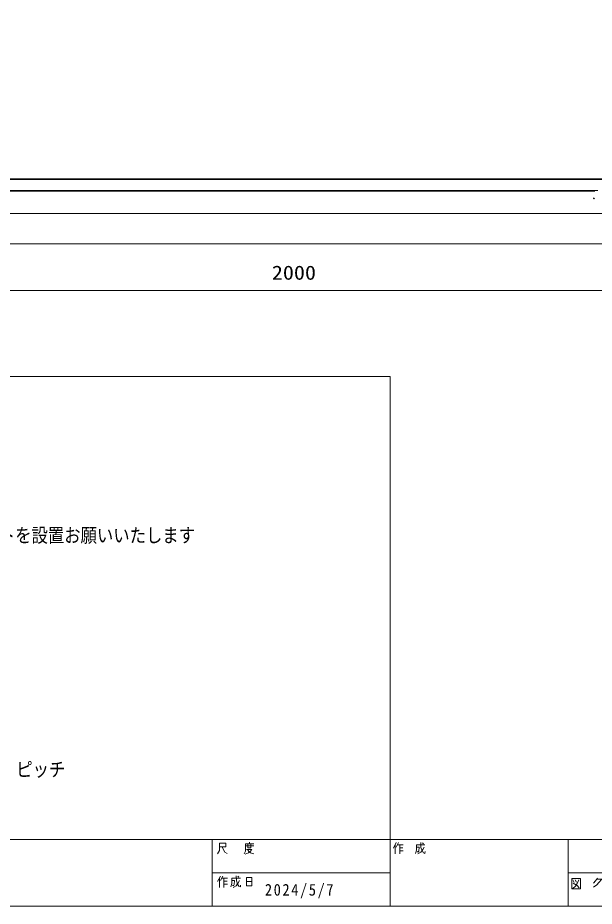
# Model space of a CAD drawing. Units: millimetres, scale not verified. Extents: x -202 to 3206, y -142 to 138.
# Drawn here: x -42.5 to 47.4, y -138.5 to 0 of the extents above; entities that cross this region are included whole.
import ezdxf
from ezdxf.enums import TextEntityAlignment as Align

# ---------------------------------------------------------------- set-up
doc = ezdxf.new("R2010")
doc.units = ezdxf.units.MM
doc.header["$LTSCALE"] = 0.5
doc.layers.add('0-0_0', color=7, linetype='Continuous', lineweight=18)
doc.styles.add('ＭＳ ゴシック', font='')
doc.styles.get('ＭＳ ゴシック').set_extended_font_data('MS Gothic')

msp = doc.modelspace()

# ---------------------------------------------------------------- linework, layer by layer
at = {"layer": '0-0_0'}
for p, q in [((-173.9562, -25.1488), (151.1438, -25.1488)), ((151.1438, -25.2488), (-173.9562, -25.2488)), ((47.4858, -27.0488), (-45.3877, -27.0488)), ((47.3958, -28.1125), (47.2897, -28.2185)), ((47.2897, -28.2185), (47.3321, -28.261)), ((47.3321, -28.261), (47.4382, -28.1549)), ((-148.8562, -30.5463), (51.0438, -30.5463)), ((-148.8562, -35.2463), (51.0438, -35.2463)), ((51.0438, -42.5147), (-48.9562, -42.5147)), ((-202.2499, -55.9229), (15.5608, -55.9229)), ((15.5608, -128.0918), (15.5608, -55.9229)), ((-202.2499, -128.0918), (192.75, -128.0918)), ((-12.1943, -128.0918), (-12.1943, -138.5)), ((-6.3891, -128.7837), (-6.3891, -128.5188)), ((15.5608, -128.0918), (15.5608, -138.5)), ((16.5128, -128.5875), (16.0712, -129.4364)), ((16.5128, -129.3088), (16.8907, -128.5875)), ((20.7674, -128.7837), (20.6054, -128.6169)), ((43.3159, -128.0918), (43.3159, -138.5)), ((-5.7168, -129.0782), (-7.0074, -129.0782)), ((-5.9965, -129.6376), (-6.8602, -129.6376)), ((-6.2762, -129.9615), (-6.551, -130.1921)), ((-6.2762, -129.9615), (-5.9965, -129.6376)), ((16.346, -130.354), (16.346, -128.9162)), ((16.7091, -128.9162), (17.612, -128.9162)), ((17.0526, -130.354), (17.0526, -128.9162)), ((17.5286, -129.407), (17.0526, -129.407)), ((17.0526, -129.8633), (17.5777, -129.8633)), ((19.9331, -130.094), (19.7663, -129.9958)), ((20.5563, -129.8339), (20.7674, -130.1578)), ((20.6545, -129.667), (20.8508, -129.2745)), ((-12.1943, -133.2935), (15.5608, -133.2935)), ((-10.8939, -133.7891), (-11.3356, -134.6429)), ((-11.0558, -135.5606), (-11.0558, -134.1179)), ((-10.8939, -134.5104), (-10.5161, -133.7891)), ((-10.6927, -134.1179), (-9.7947, -134.1179)), ((-10.3492, -135.5606), (-10.3492, -134.1179)), ((-8.0232, -133.9854), (-8.1851, -133.8234)), ((43.3159, -133.2935), (152.8496, -133.2935)), ((-9.8732, -134.6086), (-10.3492, -134.6086)), ((-10.3492, -135.0699), (-9.8241, -135.0699)), ((-8.8574, -135.3005), (-9.0243, -135.2024)), ((-8.1361, -134.8736), (-7.9398, -134.481)), ((-6.8602, -134.6429), (-6.026, -134.6429)), ((44.052, -134.3976), (44.2679, -134.7951)), ((44.6114, -134.7607), (44.4151, -134.3681))]:
    msp.add_line(p, q, dxfattribs=at)
at = {"layer": '0-0_0', "color": 8}
msp.add_line((-45.7712, -26.9488), (47.9393, -26.9488), dxfattribs=at)
at = {"layer": '0-0_0'}
for points in [[(192.75, 138.4999), (192.75, -138.5), (-202.2499, -138.5)], [(-11.3356, -130.354), (-11.0558, -129.7995), (-11.0558, -128.6512), (-10.0744, -128.6512), (-10.0744, -129.2401), (-11.0558, -129.2401)], [(20.3601, -128.5531), (20.3748, -129.3383), (20.5563, -129.8339), (20.7674, -130.1578), (20.998, -130.2903), (21.0323, -129.9958)], [(-10.6142, -129.2745), (-10.2363, -130.0596), (-9.8438, -130.2903)], [(-7.2037, -130.3246), (-7.0074, -129.8977), (-7.0074, -128.7837), (-5.6825, -128.7837)], [(-6.2762, -129.9615), (-6.551, -130.1921), (-7.0565, -130.3884)], [(-6.6197, -128.7837), (-6.6197, -129.407), (-6.1437, -129.407), (-6.1437, -128.7837)], [(-6.6197, -129.7014), (-6.4725, -129.9615), (-6.1928, -130.1921), (-5.7168, -130.3246)], [(19.5062, -130.2903), (19.6534, -129.7652), (19.6534, -128.9162), (20.998, -128.9162)], [(19.9331, -130.094), (20.046, -129.932), (20.0656, -129.3088), (19.6534, -129.3088)], [(20.6545, -129.667), (20.3257, -130.094), (19.8644, -130.354)], [(-9.2843, -135.4968), (-9.1371, -134.9717), (-9.1371, -134.1179), (-7.7926, -134.1179)], [(-8.4354, -133.7596), (-8.4158, -134.5448), (-8.2342, -135.0355), (-8.0232, -135.3643), (-7.7926, -135.4968), (-7.7631, -135.1975)], [(47.9189, -134.1031), (47.5705, -134.5644), (47.2613, -134.9227)], [(47.2613, -135.5115), (47.8011, -135.1533), (48.1299, -134.8245), (48.5568, -134.2994), (47.7717, -134.2994)], [(-8.8574, -135.3005), (-8.7446, -135.1337), (-8.7298, -134.5104), (-9.1371, -134.5104)], [(-8.1361, -134.8736), (-8.4648, -135.3005), (-8.9261, -135.5606)], [(44.052, -135.7127), (44.4495, -135.3839), (44.7439, -134.957), (44.9746, -134.3976)], [(44.1011, -134.8932), (44.7243, -135.2858), (45.0384, -135.644)]]:
    msp.add_lwpolyline(points, dxfattribs=at)
for points in [[(-6.8602, -135.3005), (-6.8602, -134.0197), (-6.026, -134.0197), (-6.026, -135.3005)], [(43.9048, -135.8109), (43.9048, -134.1718), (45.2347, -134.1718), (45.2347, -135.8109)]]:
    msp.add_lwpolyline(points, close=True, dxfattribs=at)

# ---------------------------------------------------------------- texts
at = {"layer": '0-0_0', "style": 'ＭＳ ゴシック'}
for s, width, p in [('2000', 1.15, (-2.8847, -41.5147)), ('※ルーバーピッチの倍数になるように吊りボルトを設置お願いいたします', 0.85, (-99.0027, -82.4532)), ('ピッチ', 0.85, (-42.7401, -118.9399))]:
    msp.add_text(s, height=2.199, dxfattribs=dict(at, width=width)).set_placement(p, align=Align.BOTTOM_LEFT)
at = {"layer": '0-0_0', "insert": (-3.9685, -137.2931), "char_height": 1.833, "attachment_point": 7, "style": 'ＭＳ ゴシック'}
msp.add_mtext('\\T1.22;\\W0.9;2024/5/7', dxfattribs=at)

doc.saveas('drawing.dxf')
